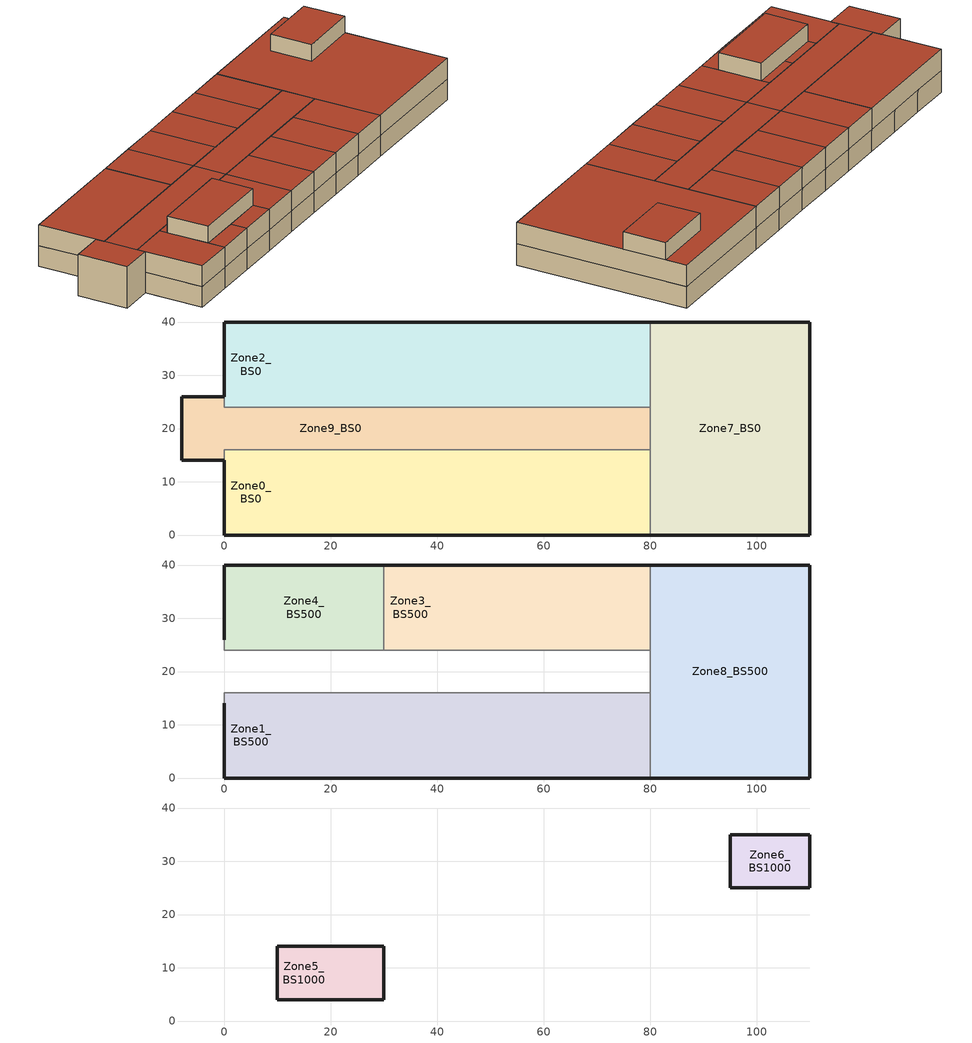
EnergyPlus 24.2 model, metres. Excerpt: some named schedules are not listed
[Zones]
Zone0_BS0
 floor ground (Generic Ground Slab): 10,16 10,0 0,0 0,16 z0; 20,16 20,0 10,0 10,16 z0; 30,16 30,0 20,0 20,16 z0; 40,16 40,0 30,0 30,16 z0; 50,16 50,0 40,0 40,16 z0; 60,16 60,0 50,0 50,16 z0; 80,16 80,0 70,0 70,16 z0; 70,16 70,0 60,0 60,16 z0
 wall outside (Generic Exterior Wall): 0,14 0,0 10,0 20,0 30,0 40,0 50,0 60,0 70,0 80,0 z0:5
 wall to Zone9_BS0 (Generic Interior Wall): 80,16 70,16 60,16 50,16 40,16 30,16 20,16 10,16 0,16 0,14 z0:5
 wall to Zone7_BS0 (Generic Interior Wall): 80,0 80,16 z0:5
Zone2_BS0
 floor ground (Generic Ground Slab): 10,40 10,24 0,24 0,40 z0; 20,40 20,24 10,24 10,40 z0; 30,40 30,24 20,24 20,40 z0; 40,40 40,24 30,24 30,40 z0; 50,40 50,24 40,24 40,40 z0; 60,40 60,24 50,24 50,40 z0; 70,40 70,24 60,24 60,40 z0; 80,40 80,24 70,24 70,40 z0
 wall outside (Generic Exterior Wall): 80,40 70,40 60,40 50,40 40,40 30,40 20,40 10,40 0,40 0,26 z0:5
 wall to Zone9_BS0 (Generic Interior Wall): 0,26 0,24 10,24 20,24 30,24 40,24 50,24 60,24 70,24 80,24 z0:5
 wall to Zone7_BS0 (Generic Interior Wall): 80,24 80,40 z0:5
Zone7_BS0
 floor ground (Generic Ground Slab): 110,40 110,0 80,0 80,40 z0
 wall outside (Generic Exterior Wall): 80,0 110,0 110,40 80,40 z0:5
 wall to Zone9_BS0 (Generic Interior Wall): 80,24 80,16 z0:5
Zone9_BS0
 floor ground (Generic Ground Slab): 40,24 40,16 0,16 0,24 z0; 0,26 0,14 -8,14 -8,26 z0; 80,24 80,16 40,16 40,24 z0
 wall outside (Generic Exterior Wall): 0,26 -8,26 -8,14 0,14 z0:10
 wall to Zone1_BS500 (Generic Interior Wall): 0,14 0,16 10,16 20,16 30,16 40,16 50,16 60,16 70,16 80,16 z5:10
 wall to Zone4_BS500 (Generic Interior Wall): 30,24 0,24 0,26 z5:10
 wall to Zone3_BS500 (Generic Interior Wall): 80,24 70,24 60,24 50,24 40,24 30,24 z5:10
 wall to Zone8_BS500 (Generic Interior Wall): 80,16 80,24 z5:10
 roof outside (Generic Roof): 0,24 0,16 40,16 40,24 z10; -8,26 -8,14 0,14 0,26 z10; 40,24 40,16 80,16 80,24 z10
Zone1_BS500
 floor to Zone0_BS0 (Generic Interior Floor): 10,16 10,0 0,0 0,16 z5; 20,16 20,0 10,0 10,16 z5; 30,16 30,0 20,0 20,16 z5; 40,16 40,0 30,0 30,16 z5; 50,16 50,0 40,0 40,16 z5; 60,16 60,0 50,0 50,16 z5; 70,16 70,0 60,0 60,16 z5; 80,16 80,0 70,0 70,16 z5
 wall outside (Generic Exterior Wall): 0,14 0,0 10,0 20,0 30,0 40,0 50,0 60,0 70,0 80,0 z5:10
 wall to Zone8_BS500 (Generic Interior Wall): 80,0 80,16 z5:10
 roof outside (Generic Roof): 0,16 0,0 10,0 10,16 z10; 10,16 10,14 20,14 20,16 z10; 10,4 10,0 20,0 20,4 z10; 20,16 20,14 30,14 30,16 z10; 20,4 20,0 30,0 30,4 z10; 30,16 30,0 40,0 40,16 z10; 40,16 40,0 50,0 50,16 z10; 50,16 50,0 60,0 60,16 z10; 60,16 60,0 70,0 70,16 z10; 70,16 70,0 80,0 80,16 z10
Zone3_BS500
 floor to Zone2_BS0 (Generic Interior Floor): 40,40 40,24 30,24 30,40 z5; 50,40 50,24 40,24 40,40 z5; 60,40 60,24 50,24 50,40 z5; 80,40 80,24 70,24 70,40 z5; 70,40 70,24 60,24 60,40 z5
 wall outside (Generic Exterior Wall): 80,40 70,40 60,40 50,40 40,40 30,40 z5:10
 wall to Zone4_BS500 (Generic Interior Wall): 30,40 30,24 z5:10
 wall to Zone8_BS500 (Generic Interior Wall): 80,24 80,40 z5:10
 roof outside (Generic Roof): 30,40 30,24 40,24 40,40 z10; 40,40 40,24 50,24 50,40 z10; 50,40 50,24 60,24 60,40 z10; 70,40 70,24 80,24 80,40 z10; 60,40 60,24 70,24 70,40 z10
Zone4_BS500
 floor to Zone2_BS0 (Generic Interior Floor): 20,40 20,24 10,24 10,40 z5; 10,40 10,24 0,24 0,40 z5; 30,40 30,24 20,24 20,40 z5
 wall outside (Generic Exterior Wall): 30,40 0,40 0,26 z5:10
 roof outside (Generic Roof): 0,40 0,24 30,24 30,40 z10
Zone8_BS500
 floor to Zone7_BS0 (Generic Interior Floor): 110,40 110,0 80,0 80,40 z5
 wall outside (Generic Exterior Wall): 80,0 110,0 110,40 80,40 z5:10
 roof outside (Generic Roof): 80,40 80,0 110,0 110,25 95,25 95,35 110,35 110,40 z10
Zone5_BS1000
 floor to Zone1_BS500 (Generic Interior Floor): 20,14 20,4 10,4 10,14 z10; 30,14 30,4 20,4 20,14 z10
 wall outside (Generic Exterior Wall): 10,14 10,4 30,4 30,14 10,14 z10:14
 roof outside (Generic Roof): 10,14 10,4 30,4 30,14 z14
Zone6_BS1000
 floor to Zone8_BS500 (Generic Interior Floor): 110,35 110,25 95,25 95,35 z10
 wall outside (Generic Exterior Wall): 110,25 110,35 95,35 95,25 110,25 z10:14
 roof outside (Generic Roof): 95,35 95,25 110,25 110,35 z14
[SizingPeriod:DesignDay] Day of Month=21; Dry-Bulb Temp Range Modifier Type=DefaultMultipliers; Barometric Pressure {Pa}=100881; Rain {Yes/No}=No; Snow on ground {Yes/No}=No; Daylight Savings Time Indicator {Yes/No}=No
Name | Month | Day Type | Max Dry-Bulb Temp {C} | Daily Dry-Bulb Temp Range {C} | Humidity Condition Type | Wetbulb/Dewpoint at Max Dry-Bulb {C} | Wind Speed {m/s} | Wind Direction {Degrees; N=0, S=180} | Solar Model Indicator | Clearness (0.0 to 1.2) | ASHRAE Clear Sky Beam Optical Depth (taub) | ASHRAE Clear Sky Diffuse Optical Depth (taud) | Enthalpy at Maximum Dry-Bulb {J/kg}
Bologna-Marconi.AP Ann Htg 99.6% Condns DB | 1 | WinterDesignDay | -3.8 | 0 | Wetbulb | -3.8 | 2.1 | 210 | ASHRAEClearSky | 0
Bologna-Marconi.AP Ann Hum_n 99.6% Condns DP=>MCDB | 1 | WinterDesignDay | 1.2 | 0 | Dewpoint | -9.6 | 2.1 | 210 | ASHRAEClearSky | 0
Bologna-Marconi.AP Ann Htg Wind 99.6% Condns WS=>MCDB | 1 | WinterDesignDay | 8 | 0 | Wetbulb | 8 | 7.4 | 210 | ASHRAEClearSky | 0
Bologna-Marconi.AP Ann Clg .4% Condns DB=>MWB | 7 | SummerDesignDay | 35.1 | 13 | Wetbulb | 22.2 | 2.8 | 70 | ASHRAETau2017 |  | 0.452 | 2.209
Bologna-Marconi.AP Ann Clg .4% Condns WB=>MDB | 7 | SummerDesignDay | 31.9 | 11.6 | Wetbulb | 24.2 | 2.8 | 70 | ASHRAETau2017 |  | 0.452 | 2.209
Bologna-Marconi.AP Ann Clg .4% Condns DP=>MDB | 7 | SummerDesignDay | 28.2 | 11.5 | Dewpoint | 21.6 | 2.8 | 70 | ASHRAETau2017 |  | 0.452 | 2.209
Bologna-Marconi.AP Ann Clg .4% Condns Enth=>MDB | 7 | SummerDesignDay | 31.7 | 11.5 | Enthalpy |  | 2.8 | 70 | ASHRAETau2017 |  | 0.452 | 2.209 | 72100
Bologna-Marconi.AP January .4% Condns DB=>MCWB | 1 | SummerDesignDay | 14 | 6.6 | Wetbulb | 9.2 | 1.8 | 70 | ASHRAETau2017 |  | 0.335 | 2.47
Bologna-Marconi.AP February .4% Condns DB=>MCWB | 2 | SummerDesignDay | 16.9 | 8.5 | Wetbulb | 9.4 | 2 | 70 | ASHRAETau2017 |  | 0.358 | 2.374
Bologna-Marconi.AP March .4% Condns DB=>MCWB | 3 | SummerDesignDay | 23 | 10 | Wetbulb | 13.9 | 2.2 | 70 | ASHRAETau2017 |  | 0.389 | 2.259
Bologna-Marconi.AP April .4% Condns DB=>MCWB | 4 | SummerDesignDay | 26.3 | 10.2 | Wetbulb | 17.1 | 2.4 | 70 | ASHRAETau2017 |  | 0.431 | 2.153
Bologna-Marconi.AP May .4% Condns DB=>MCWB | 5 | SummerDesignDay | 30.9 | 10.3 | Wetbulb | 20.3 | 2.5 | 70 | ASHRAETau2017 |  | 0.438 | 2.187
Bologna-Marconi.AP June .4% Condns DB=>MCWB | 6 | SummerDesignDay | 35.1 | 11 | Wetbulb | 22 | 2.5 | 70 | ASHRAETau2017 |  | 0.452 | 2.188
Bologna-Marconi.AP July .4% Condns DB=>MCWB | 7 | SummerDesignDay | 36.9 | 11.5 | Wetbulb | 22 | 2.6 | 70 | ASHRAETau2017 |  | 0.452 | 2.209
Bologna-Marconi.AP August .4% Condns DB=>MCWB | 8 | SummerDesignDay | 37.4 | 11.5 | Wetbulb | 22.1 | 2.4 | 70 | ASHRAETau2017 |  | 0.439 | 2.247
Bologna-Marconi.AP September .4% Condns DB=>MCWB | 9 | SummerDesignDay | 32.2 | 10.4 | Wetbulb | 20.9 | 2.3 | 70 | ASHRAETau2017 |  | 0.426 | 2.271
Bologna-Marconi.AP October .4% Condns DB=>MCWB | 10 | SummerDesignDay | 27.2 | 8.2 | Wetbulb | 18.3 | 2 | 70 | ASHRAETau2017 |  | 0.402 | 2.309
Bologna-Marconi.AP November .4% Condns DB=>MCWB | 11 | SummerDesignDay | 20.1 | 6.4 | Wetbulb | 15.1 | 1.9 | 70 | ASHRAETau2017 |  | 0.37 | 2.397
Bologna-Marconi.AP December .4% Condns DB=>MCWB | 12 | SummerDesignDay | 15 | 6.3 | Wetbulb | 10.2 | 1.8 | 70 | ASHRAETau2017 |  | 0.333 | 2.495
Bologna-Marconi.AP January .4% Condns WB=>MCDB | 1 | SummerDesignDay | 12.6 | 6.6 | Wetbulb | 10.3 | 1.8 | 70 | ASHRAETau2017 |  | 0.335 | 2.47
Bologna-Marconi.AP February .4% Condns WB=>MCDB | 2 | SummerDesignDay | 15.1 | 8.5 | Wetbulb | 11.4 | 2 | 70 | ASHRAETau2017 |  | 0.358 | 2.374
Bologna-Marconi.AP March .4% Condns WB=>MCDB | 3 | SummerDesignDay | 20.7 | 10 | Wetbulb | 14.7 | 2.2 | 70 | ASHRAETau2017 |  | 0.389 | 2.259
Bologna-Marconi.AP April .4% Condns WB=>MCDB | 4 | SummerDesignDay | 24.8 | 10.2 | Wetbulb | 17.9 | 2.4 | 70 | ASHRAETau2017 |  | 0.431 | 2.153
Bologna-Marconi.AP May .4% Condns WB=>MCDB | 5 | SummerDesignDay | 28.3 | 10.3 | Wetbulb | 21.7 | 2.5 | 70 | ASHRAETau2017 |  | 0.438 | 2.187
Bologna-Marconi.AP June .4% Condns WB=>MCDB | 6 | SummerDesignDay | 31.9 | 11 | Wetbulb | 24.3 | 2.5 | 70 | ASHRAETau2017 |  | 0.452 | 2.188
Bologna-Marconi.AP July .4% Condns WB=>MCDB | 7 | SummerDesignDay | 33.2 | 11.5 | Wetbulb | 25.4 | 2.6 | 70 | ASHRAETau2017 |  | 0.452 | 2.209
Bologna-Marconi.AP August .4% Condns WB=>MCDB | 8 | SummerDesignDay | 33.1 | 11.5 | Wetbulb | 25.5 | 2.4 | 70 | ASHRAETau2017 |  | 0.439 | 2.247
Bologna-Marconi.AP September .4% Condns WB=>MCDB | 9 | SummerDesignDay | 28.8 | 10.4 | Wetbulb | 22.4 | 2.3 | 70 | ASHRAETau2017 |  | 0.426 | 2.271
Bologna-Marconi.AP October .4% Condns WB=>MCDB | 10 | SummerDesignDay | 23.6 | 8.2 | Wetbulb | 20.2 | 2 | 70 | ASHRAETau2017 |  | 0.402 | 2.309
Bologna-Marconi.AP November .4% Condns WB=>MCDB | 11 | SummerDesignDay | 18.3 | 6.4 | Wetbulb | 16.2 | 1.9 | 70 | ASHRAETau2017 |  | 0.37 | 2.397
Bologna-Marconi.AP December .4% Condns WB=>MCDB | 12 | SummerDesignDay | 13.8 | 6.3 | Wetbulb | 11.7 | 1.8 | 70 | ASHRAETau2017 |  | 0.333 | 2.495
[Building]
Building: clockwise north axis=0; terrain=City; solar distribution=FullExterior
[Site:WaterMainsTemperature]
calculation method=CorrelationFromWeatherFile
[Site:GroundTemperature:BuildingSurface]
6.3, 5.43, 6.97, 9.38, 15.67, 20.52, 23.8, 24.8, 23.1, 19.33, 14.29, 9.62
[Material] thermal absorptance=0.9
Name | roughness | thickness {m} | conductivity {W/m-K} | density {kg/m3} | specific heat {J/kg-K} | solar absorptance | visible absorptance
Generic HW Concrete | MediumRough | 0.2 | 1.95 | 2240 | 900 | 0.8 | 0.8
Generic Ceiling Air Gap | Smooth | 0.1 | 0.556 | 1.28 | 1000 | 0.7 | 0.7
Generic Brick | MediumRough | 0.1 | 0.9 | 1920 | 790 | 0.65 | 0.65
Generic Acoustic Tile | MediumSmooth | 0.02 | 0.06 | 368 | 590 | 0.2 | 0.2
Generic LW Concrete | MediumRough | 0.1 | 0.53 | 1280 | 840 | 0.8 | 0.8
Generic Roof Membrane | MediumRough | 0.01 | 0.16 | 1120 | 1460 | 0.65 | 0.65
Generic Gypsum Board | MediumSmooth | 0.0127 | 0.16 | 800 | 1090 | 0.5 | 0.5
Generic Wall Air Gap | Smooth | 0.1 | 0.667 | 1.28 | 1000 | 0.7 | 0.7
Generic 50mm Insulation | MediumRough | 0.05 | 0.03 | 43 | 1210 | 0.7 | 0.7
[Construction]
Generic Ground Slab: Generic 50mm Insulation, Generic HW Concrete
Generic Roof: Generic Roof Membrane, Generic 50mm Insulation, Generic LW Concrete, Generic Ceiling Air Gap, Generic Acoustic Tile
Generic Interior Floor: Generic Acoustic Tile, Generic Ceiling Air Gap, Generic LW Concrete
Generic Interior Wall: Generic Gypsum Board, Generic Wall Air Gap, Generic Gypsum Board
Generic Exterior Wall: Generic Brick, Generic LW Concrete, Generic 50mm Insulation, Generic Wall Air Gap, Generic Gypsum Board
[HVACTemplate:Zone:IdealLoadsAirSystem] heating supply air temp {C}=50; cooling supply air temp {C}=13; heating limit=LimitCapacity; max sensible heat capacity=Autosize; cooling limit=LimitFlowRateAndCapacity; max cooling fow rate {m3/s}=Autosize; max total cooling capacity=Autosize; dehumidification type=None; humidification type=None; outdoor air method=DetailedSpecification; demand controlled vent type=None; economizer type=NoEconomizer; heat recovery type=None; sensible heat recovery effectiveness=0; latent heat recovery effectiveness=0
Name | template thermostat | heating availability schedule | cooling availability schedule | outdoor air object
Zone0_BS0 | Setpoint_Zone0_BS0..Zone0_BS0 | HtnSch_Season_Mon-Sat_8-21 | ClnSch_Season_Mon-Sat_8-21 | Ventilation_Zone0_BS0..Zone0_BS0
Zone1_BS500 | Setpoint_Zone1_BS500..Zone1_BS500 | HtnSch_Season_Mon-Sat_8-21 | ClnSch_Season_Mon-Sat_8-21 | Ventilation_Zone1_BS500..Zone1_BS500
Zone2_BS0 | Setpoint_Zone2_BS0..Zone2_BS0 | HtnSch_Season_Mon-Sat_8-21 | ClnSch_Season_Mon-Sat_8-21 | Ventilation_Zone2_BS0..Zone2_BS0
Zone3_BS500 | Setpoint_Zone3_BS500..Zone3_BS500 | HtnSch_Season_Mon-Sat_8-21 | ClnSch_Season_Mon-Sat_8-21 | Ventilation_Zone3_BS500..Zone3_BS500
Zone4_BS500 | Setpoint_Zone4_BS500..Zone4_BS500 | HtnSch_Season_Mon-Sat_8-21 | ClnSch_Season_Mon-Sat_8-21 | Ventilation_Zone4_BS500..Zone4_BS500
Zone7_BS0 | Setpoint_Zone7_BS0..Zone7_BS0 | HtnSch_Season_Mon-Sat_8-21 | ClnSch_Season_Mon-Sat_8-21 | Ventilation_Zone7_BS0..Zone7_BS0
Zone8_BS500 | Setpoint_Zone8_BS500..Zone8_BS500 | HtnSch_Season_Mon-Sat_8-21 | ClnSch_Season_Mon-Sat_8-21 | Ventilation_Zone8_BS500..Zone8_BS500
Zone9_BS0 | Setpoint_Zone9_BS0..Zone9_BS0 | HtnSch_Season_Weekdays_7-18 | ClnSch_Season_Weekdays_7-18 | Ventilation_Zone9_BS0..Zone9_BS0
[Zone] multiplier=1; include floor area=Yes
Name | ceiling height | volume | floor area
Zone0_BS0; Zone1_BS500; Zone2_BS0 | 5 | 6400 | 1280
Zone3_BS500 | 5 | 4000 | 800
Zone4_BS500 | 5 | 2400 | 480
Zone5_BS1000 | 4 | 800 | 200
Zone6_BS1000 | 4 | 600 | 150
Zone7_BS0; Zone8_BS500 | 5 | 6000 | 1200
Zone9_BS0 | 10 | 7360 | 736
[People] occupancy method=People/Area; radiant fraction=0.3; sensible heat fraction=autocalculate; activity schedule=Seated Adult Activity; carbon dioxide generation rate {m3/s-W}=3.82e-08
Name | zone | occupancy schedule | people per floor area {ppl/m2}
People_Zone0_BS0..Zone0_BS0 | Zone0_BS0 | OccSch_Retail | 0.25
People_Zone1_BS500..Zone1_BS500 | Zone1_BS500 | OccSch_Retail | 0.25
People_Zone2_BS0..Zone2_BS0 | Zone2_BS0 | OccSch_Retail | 0.25
People_Zone3_BS500..Zone3_BS500 | Zone3_BS500 | OccSch_Retail | 0.25
People_Zone4_BS500..Zone4_BS500 | Zone4_BS500 | OccSch_Retail | 0.7
People_Zone7_BS0..Zone7_BS0 | Zone7_BS0 | OccSch_Retail | 0.2
People_Zone8_BS500..Zone8_BS500 | Zone8_BS500 | OccSch_Retail | 0.2
People_Zone9_BS0..Zone9_BS0 | Zone9_BS0 | OccSch_Circulation | 0.3
[Lights] lighting level method=Watts/Area; return air fraction=0; radiant fraction=0.32; visible fraction=0.25
Name | zone | schedule | lighting per floor area {W/m2}
Lighting_Zone0_BS0..Zone0_BS0 | Zone0_BS0 | LghSch_Retail | 15
Lighting_Zone1_BS500..Zone1_BS500 | Zone1_BS500 | LghSch_Retail | 15
Lighting_Zone2_BS0..Zone2_BS0 | Zone2_BS0 | LghSch_Retail | 15
Lighting_Zone3_BS500..Zone3_BS500 | Zone3_BS500 | LghSch_Retail | 15
Lighting_Zone4_BS500..Zone4_BS500 | Zone4_BS500 | LghSch_Retail | 12
Lighting_Zone5_BS1000..Zone5_BS1000 | Zone5_BS1000 | LghSch_Circulation | 3
Lighting_Zone6_BS1000..Zone6_BS1000 | Zone6_BS1000 | LghSch_Circulation | 3
Lighting_Zone7_BS0..Zone7_BS0 | Zone7_BS0 | LghSch_Retail | 15
Lighting_Zone8_BS500..Zone8_BS500 | Zone8_BS500 | LghSch_Retail | 15
Lighting_Zone9_BS0..Zone9_BS0 | Zone9_BS0 | LghSch_Circulation | 6
[ElectricEquipment] equipment level method=Watts/Area; latent fraction=0; radiant fraction=0; lost fraction=0
Name | zone | schedule | equipment per floor area {W/m2}
Equipment_Zone0_BS0..Zone0_BS0 | Zone0_BS0 | EqpSch_Retail | 5
Equipment_Zone1_BS500..Zone1_BS500 | Zone1_BS500 | EqpSch_Retail | 5
Equipment_Zone2_BS0..Zone2_BS0 | Zone2_BS0 | EqpSch_Retail | 5
Equipment_Zone3_BS500..Zone3_BS500 | Zone3_BS500 | EqpSch_Retail | 5
Equipment_Zone4_BS500..Zone4_BS500 | Zone4_BS500 | EqpSch_Retail | 20
Equipment_Zone5_BS1000..Zone5_BS1000 | Zone5_BS1000 | AlwaysOn | 5
Equipment_Zone6_BS1000..Zone6_BS1000 | Zone6_BS1000 | AlwaysOn | 5
Equipment_Zone7_BS0..Zone7_BS0 | Zone7_BS0 | EqpSch_Retail | 5
Equipment_Zone8_BS500..Zone8_BS500 | Zone8_BS500 | EqpSch_Retail | 5
Equipment_Zone9_BS0..Zone9_BS0 | Zone9_BS0 | EqpSch_Circulation | 1
[ZoneInfiltration:DesignFlowRate] schedule=AlwaysOn; flow rate method=Flow/ExteriorArea; flow per exterior area {m3/s-m2}=0.0003; constant term coefficient=1; temperature term coefficient=0; velocity term coefficient=0
Name | zone
Infiltration_Zone0_BS0..Zone0_BS0 | Zone0_BS0
Infiltration_Zone1_BS500..Zone1_BS500 | Zone1_BS500
Infiltration_Zone2_BS0..Zone2_BS0 | Zone2_BS0
Infiltration_Zone3_BS500..Zone3_BS500 | Zone3_BS500
Infiltration_Zone4_BS500..Zone4_BS500 | Zone4_BS500
Infiltration_Zone5_BS1000..Zone5_BS1000 | Zone5_BS1000
Infiltration_Zone6_BS1000..Zone6_BS1000 | Zone6_BS1000
Infiltration_Zone7_BS0..Zone7_BS0 | Zone7_BS0
Infiltration_Zone8_BS500..Zone8_BS500 | Zone8_BS500
Infiltration_Zone9_BS0..Zone9_BS0 | Zone9_BS0
[DesignSpecification:OutdoorAir] flow rate method=Maximum; flow per person {m3/s-person}=0.04; flow per floor area {m3/s-m2}=0; flow per zone {m3/s}=0; air changes per hour {1/hr}=0
Name | outdoor air schedule
Ventilation_Zone0_BS0..Zone0_BS0; Ventilation_Zone1_BS500..Zone1_BS500; Ventilation_Zone2_BS0..Zone2_BS0; Ventilation_Zone3_BS500..Zone3_BS500; Ventilation_Zone4_BS500..Zone4_BS500; Ventilation_Zone7_BS0..Zone7_BS0; Ventilation_Zone8_BS500..Zone8_BS500 | VntSch_Mon-Sat_8-21
Ventilation_Zone9_BS0..Zone9_BS0 | VntSch_Weekdays_7-18
[HVACTemplate:Thermostat]
Name | heating setpoint schedule | cooling setpoint schedule
Setpoint_Zone0_BS0..Zone0_BS0; Setpoint_Zone1_BS500..Zone1_BS500; Setpoint_Zone2_BS0..Zone2_BS0; Setpoint_Zone3_BS500..Zone3_BS500; Setpoint_Zone4_BS500..Zone4_BS500; Setpoint_Zone7_BS0..Zone7_BS0; Setpoint_Zone8_BS500..Zone8_BS500 | Heating setpoint 20 | Cooling setpoint 26
Setpoint_Zone9_BS0..Zone9_BS0 | Heating setpoint 18 | Cooling setpoint 27
[Schedule:Year]
OccSch_Retail, OccSch_Retail_Week 1, 1, 1, 12, 31
HtnSch_Season_Weekdays_7-18, HtnSch_Season_Weekdays_7-18_Week 3, 1, 1, 4, 15, HtnSch_Season_Weekdays_7-18_Week 2, 4, 16, 10, 14, HtnSch_Season_Weekdays_7-18_Week 1, 10, 15, 12, 31
VntSch_Mon-Sat_8-21, VntSch_Mon-Sat_8-21_Week 1, 1, 1, 12, 31
EqpSch_Retail, EqpSch_Retail_Week 1, 1, 1, 12, 31
LghSch_Retail, LghSch_Retail_Week 1, 1, 1, 12, 31
VntSch_Weekdays_7-18, VntSch_Weekdays_7-18_Week 1, 1, 1, 12, 31
OccSch_Circulation, OccSch_Circulation_Week 1, 1, 1, 12, 31
EqpSch_Circulation, EqpSch_Circulation_Week 1, 1, 1, 12, 31
ClnSch_Season_Mon-Sat_8-21, ClnSch_Season_Mon-Sat_8-21_Week 2, 1, 1, 5, 31, ClnSch_Season_Mon-Sat_8-21_Week 1, 6, 1, 9, 15, ClnSch_Season_Mon-Sat_8-21_Week 2, 9, 16, 12, 31
ClnSch_Season_Weekdays_7-18, ClnSch_Season_Weekdays_7-18_Week 2, 1, 1, 5, 31, ClnSch_Season_Weekdays_7-18_Week 1, 6, 1, 9, 15, ClnSch_Season_Weekdays_7-18_Week 2, 9, 16, 12, 31
HtnSch_Season_Mon-Sat_8-21, HtnSch_Season_Mon-Sat_8-21_Week 2, 1, 1, 4, 15, HtnSch_Season_Mon-Sat_8-21_Week 1, 4, 16, 10, 14, HtnSch_Season_Mon-Sat_8-21_Week 3, 10, 15, 12, 31
LghSch_Circulation, LghSch_Circulation_Week 1, 1, 1, 12, 31
[Schedule:Week:Daily]
OccSch_Retail_Week 1: OccSch_Retail_Sunday0, OccSch_Retail_Weekdays0, OccSch_Retail_Weekdays0, OccSch_Retail_Weekdays0, OccSch_Retail_Weekdays0, OccSch_Retail_Weekdays0, OccSch_Retail_Saturday0, OccSch_Retail_Off, OccSch_Retail_Off, OccSch_Retail_Off, OccSch_Retail_Off, OccSch_Retail_Off
HtnSch_Season_Weekdays_7-18_Week 1: HtnSch_Season_Weekdays_7-18_Sunday1, HtnSch_Season_Weekdays_7-18_Weekdays1, HtnSch_Season_Weekdays_7-18_Weekdays1, HtnSch_Season_Weekdays_7-18_Weekdays1, HtnSch_Season_Weekdays_7-18_Weekdays1, HtnSch_Season_Weekdays_7-18_Weekdays1, HtnSch_Season_Weekdays_7-18_Saturday1, HtnSch_Season_Weekdays_7-18_Off, HtnSch_Season_Weekdays_7-18_Off, HtnSch_Season_Weekdays_7-18_Off, HtnSch_Season_Weekdays_7-18_Off, HtnSch_Season_Weekdays_7-18_Off
HtnSch_Season_Weekdays_7-18_Week 2: HtnSch_Season_Weekdays_7-18_Off, HtnSch_Season_Weekdays_7-18_Off, HtnSch_Season_Weekdays_7-18_Off, HtnSch_Season_Weekdays_7-18_Off, HtnSch_Season_Weekdays_7-18_Off, HtnSch_Season_Weekdays_7-18_Off, HtnSch_Season_Weekdays_7-18_Off, HtnSch_Season_Weekdays_7-18_Off, HtnSch_Season_Weekdays_7-18_Off, HtnSch_Season_Weekdays_7-18_Off, HtnSch_Season_Weekdays_7-18_Off, HtnSch_Season_Weekdays_7-18_Off
HtnSch_Season_Weekdays_7-18_Week 3: HtnSch_Season_Weekdays_7-18_Sunday0, HtnSch_Season_Weekdays_7-18_Weekdays0, HtnSch_Season_Weekdays_7-18_Weekdays0, HtnSch_Season_Weekdays_7-18_Weekdays0, HtnSch_Season_Weekdays_7-18_Weekdays0, HtnSch_Season_Weekdays_7-18_Weekdays0, HtnSch_Season_Weekdays_7-18_Saturday0, HtnSch_Season_Weekdays_7-18_Off, HtnSch_Season_Weekdays_7-18_Off, HtnSch_Season_Weekdays_7-18_Off, HtnSch_Season_Weekdays_7-18_Off, HtnSch_Season_Weekdays_7-18_Off
VntSch_Mon-Sat_8-21_Week 1: VntSch_Mon-Sat_8-21_Sunday0, VntSch_Mon-Sat_8-21_Weekdays0, VntSch_Mon-Sat_8-21_Weekdays0, VntSch_Mon-Sat_8-21_Weekdays0, VntSch_Mon-Sat_8-21_Weekdays0, VntSch_Mon-Sat_8-21_Weekdays0, VntSch_Mon-Sat_8-21_Saturday0, VntSch_Mon-Sat_8-21_Off, VntSch_Mon-Sat_8-21_Off, VntSch_Mon-Sat_8-21_Off, VntSch_Mon-Sat_8-21_Off, VntSch_Mon-Sat_8-21_Off
EqpSch_Retail_Week 1: EqpSch_Retail_Sunday0, EqpSch_Retail_Weekdays0, EqpSch_Retail_Weekdays0, EqpSch_Retail_Weekdays0, EqpSch_Retail_Weekdays0, EqpSch_Retail_Weekdays0, EqpSch_Retail_Saturday0, EqpSch_Retail_Off, EqpSch_Retail_Off, EqpSch_Retail_Off, EqpSch_Retail_Off, EqpSch_Retail_Off
LghSch_Retail_Week 1: LghSch_Retail_Sunday0, LghSch_Retail_Weekdays0, LghSch_Retail_Weekdays0, LghSch_Retail_Weekdays0, LghSch_Retail_Weekdays0, LghSch_Retail_Weekdays0, LghSch_Retail_Saturday0, LghSch_Retail_Off, LghSch_Retail_Off, LghSch_Retail_Off, LghSch_Retail_Off, LghSch_Retail_Off
VntSch_Weekdays_7-18_Week 1: VntSch_Weekdays_7-18_Sunday0, VntSch_Weekdays_7-18_Weekdays0, VntSch_Weekdays_7-18_Weekdays0, VntSch_Weekdays_7-18_Weekdays0, VntSch_Weekdays_7-18_Weekdays0, VntSch_Weekdays_7-18_Weekdays0, VntSch_Weekdays_7-18_Saturday0, VntSch_Weekdays_7-18_Off, VntSch_Weekdays_7-18_Off, VntSch_Weekdays_7-18_Off, VntSch_Weekdays_7-18_Off, VntSch_Weekdays_7-18_Off
OccSch_Circulation_Week 1: OccSch_Circulation_Sunday0, OccSch_Circulation_Weekdays0, OccSch_Circulation_Weekdays0, OccSch_Circulation_Weekdays0, OccSch_Circulation_Weekdays0, OccSch_Circulation_Weekdays0, OccSch_Circulation_Saturday0, OccSch_Circulation_Off, OccSch_Circulation_Off, OccSch_Circulation_Off, OccSch_Circulation_Off, OccSch_Circulation_Off
EqpSch_Circulation_Week 1: EqpSch_Circulation_Sunday0, EqpSch_Circulation_Weekdays0, EqpSch_Circulation_Weekdays0, EqpSch_Circulation_Weekdays0, EqpSch_Circulation_Weekdays0, EqpSch_Circulation_Weekdays0, EqpSch_Circulation_Saturday0, EqpSch_Circulation_Off, EqpSch_Circulation_Off, EqpSch_Circulation_Off, EqpSch_Circulation_Off, EqpSch_Circulation_Off
ClnSch_Season_Mon-Sat_8-21_Week 1: ClnSch_Season_Mon-Sat_8-21_Sunday0, ClnSch_Season_Mon-Sat_8-21_Weekdays0, ClnSch_Season_Mon-Sat_8-21_Weekdays0, ClnSch_Season_Mon-Sat_8-21_Weekdays0, ClnSch_Season_Mon-Sat_8-21_Weekdays0, ClnSch_Season_Mon-Sat_8-21_Weekdays0, ClnSch_Season_Mon-Sat_8-21_Saturday0, ClnSch_Season_Mon-Sat_8-21_Off, ClnSch_Season_Mon-Sat_8-21_Off, ClnSch_Season_Mon-Sat_8-21_Off, ClnSch_Season_Mon-Sat_8-21_Off, ClnSch_Season_Mon-Sat_8-21_Off
ClnSch_Season_Mon-Sat_8-21_Week 2: ClnSch_Season_Mon-Sat_8-21_Off, ClnSch_Season_Mon-Sat_8-21_Off, ClnSch_Season_Mon-Sat_8-21_Off, ClnSch_Season_Mon-Sat_8-21_Off, ClnSch_Season_Mon-Sat_8-21_Off, ClnSch_Season_Mon-Sat_8-21_Off, ClnSch_Season_Mon-Sat_8-21_Off, ClnSch_Season_Mon-Sat_8-21_Off, ClnSch_Season_Mon-Sat_8-21_Off, ClnSch_Season_Mon-Sat_8-21_Off, ClnSch_Season_Mon-Sat_8-21_Off, ClnSch_Season_Mon-Sat_8-21_Off
ClnSch_Season_Weekdays_7-18_Week 1: ClnSch_Season_Weekdays_7-18_Sunday0, ClnSch_Season_Weekdays_7-18_Weekdays0, ClnSch_Season_Weekdays_7-18_Weekdays0, ClnSch_Season_Weekdays_7-18_Weekdays0, ClnSch_Season_Weekdays_7-18_Weekdays0, ClnSch_Season_Weekdays_7-18_Weekdays0, ClnSch_Season_Weekdays_7-18_Saturday0, ClnSch_Season_Weekdays_7-18_Off, ClnSch_Season_Weekdays_7-18_Off, ClnSch_Season_Weekdays_7-18_Off, ClnSch_Season_Weekdays_7-18_Off, ClnSch_Season_Weekdays_7-18_Off
ClnSch_Season_Weekdays_7-18_Week 2: ClnSch_Season_Weekdays_7-18_Off, ClnSch_Season_Weekdays_7-18_Off, ClnSch_Season_Weekdays_7-18_Off, ClnSch_Season_Weekdays_7-18_Off, ClnSch_Season_Weekdays_7-18_Off, ClnSch_Season_Weekdays_7-18_Off, ClnSch_Season_Weekdays_7-18_Off, ClnSch_Season_Weekdays_7-18_Off, ClnSch_Season_Weekdays_7-18_Off, ClnSch_Season_Weekdays_7-18_Off, ClnSch_Season_Weekdays_7-18_Off, ClnSch_Season_Weekdays_7-18_Off
HtnSch_Season_Mon-Sat_8-21_Week 1: HtnSch_Season_Mon-Sat_8-21_Off, HtnSch_Season_Mon-Sat_8-21_Off, HtnSch_Season_Mon-Sat_8-21_Off, HtnSch_Season_Mon-Sat_8-21_Off, HtnSch_Season_Mon-Sat_8-21_Off, HtnSch_Season_Mon-Sat_8-21_Off, HtnSch_Season_Mon-Sat_8-21_Off, HtnSch_Season_Mon-Sat_8-21_Off, HtnSch_Season_Mon-Sat_8-21_Off, HtnSch_Season_Mon-Sat_8-21_Off, HtnSch_Season_Mon-Sat_8-21_Off, HtnSch_Season_Mon-Sat_8-21_Off
HtnSch_Season_Mon-Sat_8-21_Week 2: HtnSch_Season_Mon-Sat_8-21_Sunday0, HtnSch_Season_Mon-Sat_8-21_Weekdays0, HtnSch_Season_Mon-Sat_8-21_Weekdays0, HtnSch_Season_Mon-Sat_8-21_Weekdays0, HtnSch_Season_Mon-Sat_8-21_Weekdays0, HtnSch_Season_Mon-Sat_8-21_Weekdays0, HtnSch_Season_Mon-Sat_8-21_Saturday0, HtnSch_Season_Mon-Sat_8-21_Off, HtnSch_Season_Mon-Sat_8-21_Off, HtnSch_Season_Mon-Sat_8-21_Off, HtnSch_Season_Mon-Sat_8-21_Off, HtnSch_Season_Mon-Sat_8-21_Off
HtnSch_Season_Mon-Sat_8-21_Week 3: HtnSch_Season_Mon-Sat_8-21_Sunday1, HtnSch_Season_Mon-Sat_8-21_Weekdays1, HtnSch_Season_Mon-Sat_8-21_Weekdays1, HtnSch_Season_Mon-Sat_8-21_Weekdays1, HtnSch_Season_Mon-Sat_8-21_Weekdays1, HtnSch_Season_Mon-Sat_8-21_Weekdays1, HtnSch_Season_Mon-Sat_8-21_Saturday1, HtnSch_Season_Mon-Sat_8-21_Off, HtnSch_Season_Mon-Sat_8-21_Off, HtnSch_Season_Mon-Sat_8-21_Off, HtnSch_Season_Mon-Sat_8-21_Off, HtnSch_Season_Mon-Sat_8-21_Off
LghSch_Circulation_Week 1: LghSch_Circulation_Sunday0, LghSch_Circulation_Weekdays0, LghSch_Circulation_Weekdays0, LghSch_Circulation_Weekdays0, LghSch_Circulation_Weekdays0, LghSch_Circulation_Weekdays0, LghSch_Circulation_Saturday0, LghSch_Circulation_Off, LghSch_Circulation_Off, LghSch_Circulation_Off, LghSch_Circulation_Off, LghSch_Circulation_Off
[Schedule:Day:Interval]
OccSch_Retail_Off, No, 24:00, 0
OccSch_Retail_Weekdays0, No, 09:00, 0, 20:00, 0.7, 24:00, 0
OccSch_Retail_Saturday0, No, 09:00, 0, 20:00, 0.9, 24:00, 0
OccSch_Retail_Sunday0, No, 24:00, 0
HtnSch_Season_Weekdays_7-18_Off, No, 24:00, 0
HtnSch_Season_Weekdays_7-18_Weekdays0, No, 07:00, 0, 18:00, 1, 24:00, 0
HtnSch_Season_Weekdays_7-18_Saturday0, No, 24:00, 0
HtnSch_Season_Weekdays_7-18_Sunday0, No, 24:00, 0
HtnSch_Season_Weekdays_7-18_Weekdays1, No, 07:00, 0, 18:00, 1, 24:00, 0
HtnSch_Season_Weekdays_7-18_Saturday1, No, 24:00, 0
HtnSch_Season_Weekdays_7-18_Sunday1, No, 24:00, 0
VntSch_Mon-Sat_8-21_Off, No, 24:00, 0
VntSch_Mon-Sat_8-21_Weekdays0, No, 08:00, 0, 21:00, 1, 24:00, 0
VntSch_Mon-Sat_8-21_Saturday0, No, 08:00, 0, 21:00, 1, 24:00, 0
VntSch_Mon-Sat_8-21_Sunday0, No, 24:00, 0
EqpSch_Retail_Off, No, 24:00, 0
EqpSch_Retail_Weekdays0, No, 09:00, 0, 20:00, 0.7, 24:00, 0
EqpSch_Retail_Saturday0, No, 09:00, 0, 20:00, 0.9, 24:00, 0
EqpSch_Retail_Sunday0, No, 24:00, 0
LghSch_Retail_Off, No, 24:00, 0
LghSch_Retail_Weekdays0, No, 09:00, 0, 20:00, 0.7, 24:00, 0
LghSch_Retail_Saturday0, No, 09:00, 0, 20:00, 0.9, 24:00, 0
LghSch_Retail_Sunday0, No, 24:00, 0
VntSch_Weekdays_7-18_Off, No, 24:00, 0
VntSch_Weekdays_7-18_Weekdays0, No, 07:00, 0, 18:00, 1, 24:00, 0
VntSch_Weekdays_7-18_Saturday0, No, 24:00, 0
VntSch_Weekdays_7-18_Sunday0, No, 24:00, 0
OccSch_Circulation_Off, No, 24:00, 0
OccSch_Circulation_Weekdays0, No, 07:00, 0, 19:00, 0.1, 24:00, 0
OccSch_Circulation_Saturday0, No, 08:00, 0, 13:00, 0.05, 24:00, 0
OccSch_Circulation_Sunday0, No, 24:00, 0
EqpSch_Circulation_Off, No, 24:00, 0
EqpSch_Circulation_Weekdays0, No, 07:00, 0, 19:00, 0.1, 24:00, 0
EqpSch_Circulation_Saturday0, No, 08:00, 0, 13:00, 0.05, 24:00, 0
EqpSch_Circulation_Sunday0, No, 24:00, 0
ClnSch_Season_Mon-Sat_8-21_Off, No, 24:00, 0
ClnSch_Season_Mon-Sat_8-21_Weekdays0, No, 08:00, 0, 21:00, 1, 24:00, 0
ClnSch_Season_Mon-Sat_8-21_Saturday0, No, 08:00, 0, 21:00, 1, 24:00, 0
ClnSch_Season_Mon-Sat_8-21_Sunday0, No, 24:00, 0
ClnSch_Season_Weekdays_7-18_Off, No, 24:00, 0
ClnSch_Season_Weekdays_7-18_Weekdays0, No, 07:00, 0, 18:00, 1, 24:00, 0
ClnSch_Season_Weekdays_7-18_Saturday0, No, 24:00, 0
ClnSch_Season_Weekdays_7-18_Sunday0, No, 24:00, 0
HtnSch_Season_Mon-Sat_8-21_Off, No, 24:00, 0
HtnSch_Season_Mon-Sat_8-21_Weekdays0, No, 08:00, 0, 21:00, 1, 24:00, 0
HtnSch_Season_Mon-Sat_8-21_Saturday0, No, 08:00, 0, 21:00, 1, 24:00, 0
HtnSch_Season_Mon-Sat_8-21_Sunday0, No, 24:00, 0
HtnSch_Season_Mon-Sat_8-21_Weekdays1, No, 08:00, 0, 21:00, 1, 24:00, 0
HtnSch_Season_Mon-Sat_8-21_Saturday1, No, 08:00, 0, 21:00, 1, 24:00, 0
HtnSch_Season_Mon-Sat_8-21_Sunday1, No, 24:00, 0
LghSch_Circulation_Off, No, 24:00, 0
LghSch_Circulation_Weekdays0, No, 07:00, 0, 19:00, 0.1, 24:00, 0
LghSch_Circulation_Saturday0, No, 08:00, 0, 13:00, 0.05, 24:00, 0
LghSch_Circulation_Sunday0, No, 24:00, 0
[Schedule:Constant]
Name | schedule | value
 | Heating setpoint 20 | 20
 | Cooling setpoint 27 | 27
 | Heating setpoint 18 | 18
 | AlwaysOn | 1
 | Cooling setpoint 26 | 26
 | Seated Adult Activity | 120
